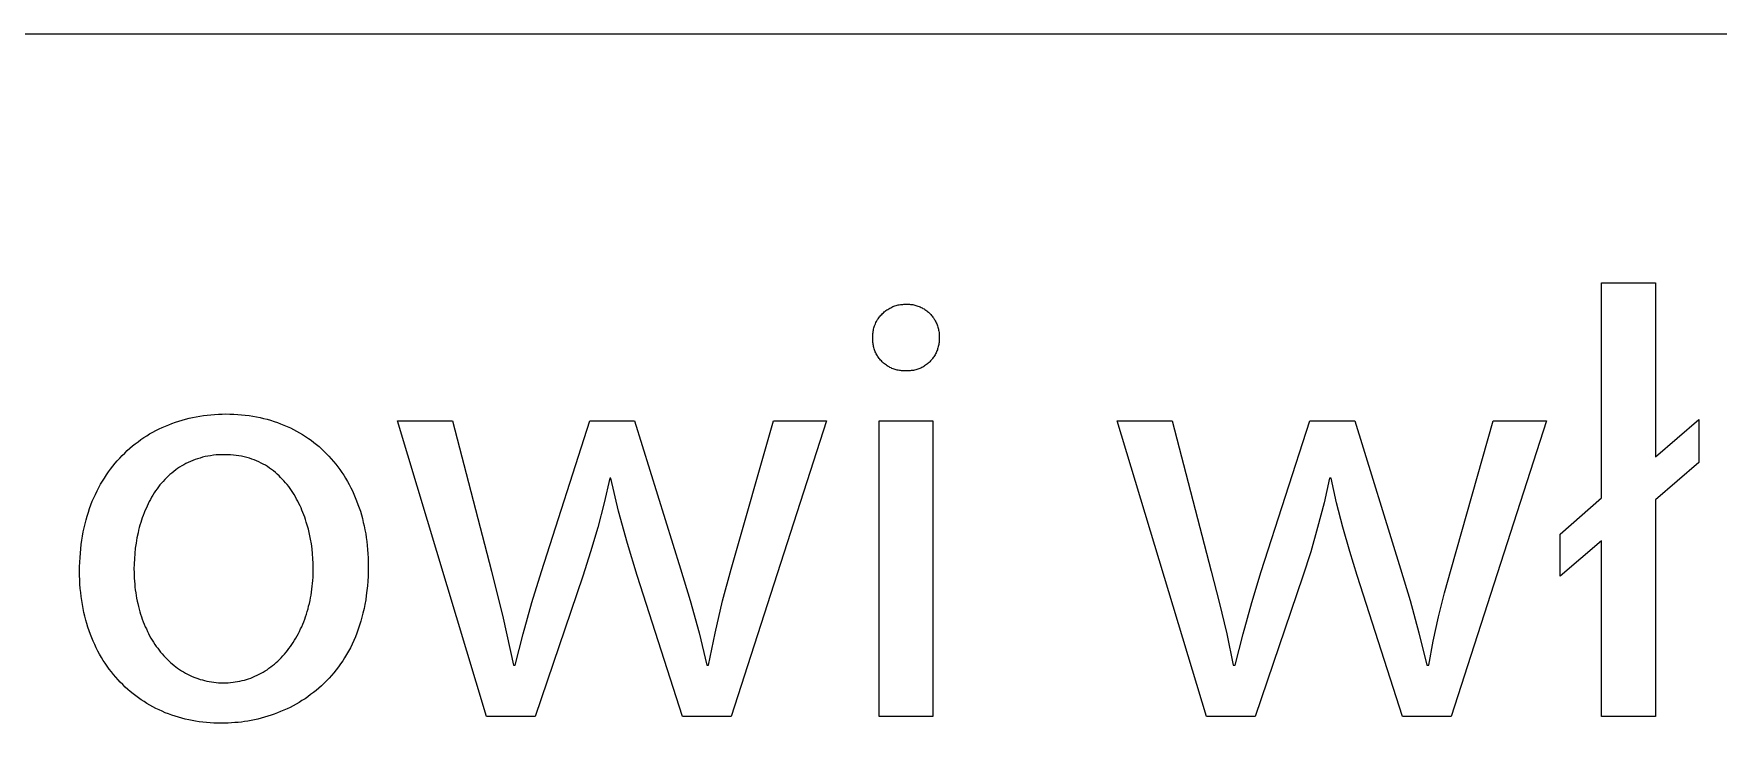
# Model space of a CAD drawing. Header units: millimetres. Extents: x 578 to 4608, y -138 to 2677.
# Drawn here: x 3871.7 to 3983, y -71.2 to -25.7 of the extents above; entities that cross this region are included whole.
import ezdxf

# ---------------------------------------------------------------- set-up
doc = ezdxf.new("R2010")
doc.units = ezdxf.units.MM
doc.header["$MEASUREMENT"] = 0
doc.layers.add('Domyślny', color=7, linetype='Continuous', true_color=0x000000)

msp = doc.modelspace()

# ---------------------------------------------------------------- linework, layer by layer
at = {"layer": 'Domyślny', "color": 18, "lineweight": 15, "true_color": 0x000000}
for p, q in [((3085.22, -25.69), (4604.45, -25.69)), ((3975.33, -56.34), (3975.33, -42.13)), ((3975.33, -42.13), (3978.9, -42.13)), ((3978.9, -42.13), (3978.9, -53.64)), ((3927.47, -44.57), (3927.51, -44.51)), ((3927.51, -44.51), (3927.55, -44.45)), ((3927.55, -44.45), (3927.6, -44.39)), ((3927.6, -44.39), (3927.64, -44.33)), ((3927.64, -44.33), (3927.69, -44.27)), ((3927.69, -44.27), (3927.74, -44.22)), ((3927.74, -44.22), (3927.79, -44.16)), ((3927.79, -44.16), (3927.85, -44.11)), ((3927.85, -44.11), (3927.9, -44.06)), ((3927.9, -44.06), (3927.96, -44.02)), ((3927.96, -44.02), (3928.02, -43.97)), ((3928.02, -43.97), (3928.08, -43.93)), ((3928.08, -43.93), (3928.15, -43.89)), ((3928.15, -43.89), (3928.21, -43.85)), ((3928.21, -43.85), (3928.27, -43.81)), ((3928.27, -43.81), (3928.34, -43.78)), ((3928.34, -43.78), (3928.41, -43.74)), ((3928.41, -43.74), (3928.48, -43.71)), ((3928.48, -43.71), (3928.55, -43.69)), ((3928.55, -43.69), (3928.62, -43.66)), ((3928.62, -43.66), (3928.69, -43.64)), ((3928.69, -43.64), (3928.76, -43.62)), ((3928.76, -43.62), (3928.83, -43.6)), ((3928.83, -43.6), (3928.9, -43.59)), ((3928.9, -43.59), (3928.98, -43.58)), ((3928.98, -43.58), (3929.05, -43.57)), ((3929.05, -43.57), (3929.13, -43.56)), ((3929.13, -43.56), (3929.2, -43.55)), ((3929.2, -43.55), (3929.28, -43.55)), ((3929.28, -43.55), (3929.35, -43.55)), ((3929.35, -43.55), (3929.42, -43.55)), ((3929.42, -43.55), (3929.5, -43.55)), ((3929.5, -43.55), (3929.57, -43.55)), ((3929.57, -43.55), (3929.64, -43.56)), ((3929.64, -43.56), (3929.72, -43.57)), ((3929.72, -43.57), (3929.79, -43.58)), ((3929.79, -43.58), (3929.86, -43.59)), ((3929.86, -43.59), (3929.93, -43.61)), ((3929.93, -43.61), (3930, -43.63)), ((3930, -43.63), (3930.07, -43.65)), ((3930.07, -43.65), (3930.14, -43.67)), ((3930.14, -43.67), (3930.21, -43.7)), ((3930.21, -43.7), (3930.28, -43.73)), ((3930.28, -43.73), (3930.34, -43.76)), ((3930.34, -43.76), (3930.41, -43.79)), ((3930.41, -43.79), (3930.47, -43.83)), ((3930.47, -43.83), (3930.54, -43.86)), ((3930.54, -43.86), (3930.6, -43.9)), ((3930.6, -43.9), (3930.66, -43.94)), ((3930.66, -43.94), (3930.72, -43.99)), ((3930.72, -43.99), (3930.77, -44.03)), ((3930.77, -44.03), (3930.83, -44.08)), ((3930.83, -44.08), (3930.88, -44.13)), ((3930.88, -44.13), (3930.94, -44.18)), ((3930.94, -44.18), (3930.99, -44.24)), ((3930.99, -44.24), (3931.04, -44.29)), ((3931.04, -44.29), (3931.08, -44.35)), ((3931.08, -44.35), (3931.13, -44.4)), ((3931.13, -44.4), (3931.17, -44.46)), ((3931.17, -44.46), (3931.21, -44.53)), ((3931.21, -44.53), (3931.25, -44.59)), ((3927.15, -45.56), (3927.16, -45.48)), ((3927.15, -45.63), (3927.15, -45.56)), ((3927.15, -45.71), (3927.15, -45.63)), ((3927.16, -45.48), (3927.17, -45.41)), ((3927.17, -45.41), (3927.18, -45.33)), ((3927.18, -45.33), (3927.19, -45.26)), ((3927.19, -45.26), (3927.21, -45.19)), ((3927.21, -45.19), (3927.23, -45.12)), ((3927.23, -45.12), (3927.25, -45.04)), ((3927.25, -45.04), (3927.27, -44.97)), ((3927.27, -44.97), (3927.3, -44.9)), ((3927.3, -44.9), (3927.33, -44.84)), ((3927.33, -44.84), (3927.36, -44.77)), ((3927.36, -44.77), (3927.39, -44.7)), ((3927.39, -44.7), (3927.43, -44.64)), ((3927.43, -44.64), (3927.47, -44.57)), ((3931.25, -44.59), (3931.28, -44.65)), ((3931.28, -44.65), (3931.32, -44.72)), ((3931.32, -44.72), (3931.35, -44.78)), ((3931.35, -44.78), (3931.38, -44.85)), ((3931.38, -44.85), (3931.41, -44.92)), ((3931.41, -44.92), (3931.43, -44.99)), ((3931.43, -44.99), (3931.45, -45.06)), ((3931.45, -45.06), (3931.47, -45.13)), ((3931.47, -45.13), (3931.49, -45.2)), ((3931.49, -45.2), (3931.5, -45.27)), ((3931.5, -45.27), (3931.52, -45.34)), ((3931.52, -45.34), (3931.53, -45.41)), ((3931.53, -45.41), (3931.53, -45.49)), ((3931.53, -45.49), (3931.54, -45.56)), ((3931.54, -45.56), (3931.54, -45.63)), ((3931.54, -45.63), (3931.54, -45.71)), ((3927.15, -45.78), (3927.15, -45.71)), ((3927.15, -45.85), (3927.15, -45.78)), ((3927.15, -45.92), (3927.15, -45.85)), ((3927.15, -46), (3927.15, -45.92)), ((3927.16, -46.07), (3927.15, -46)), ((3927.17, -46.14), (3927.16, -46.07)), ((3927.18, -46.21), (3927.17, -46.14)), ((3927.19, -46.28), (3927.18, -46.21)), ((3927.21, -46.35), (3927.19, -46.28)), ((3927.22, -46.42), (3927.21, -46.35)), ((3927.25, -46.49), (3927.22, -46.42)), ((3927.27, -46.56), (3927.25, -46.49)), ((3927.29, -46.63), (3927.27, -46.56)), ((3927.32, -46.7), (3927.29, -46.63)), ((3927.35, -46.76), (3927.32, -46.7)), ((3927.38, -46.83), (3927.35, -46.76)), ((3931.34, -46.76), (3931.3, -46.83)), ((3931.37, -46.7), (3931.34, -46.76)), ((3931.39, -46.63), (3931.37, -46.7)), ((3931.42, -46.56), (3931.39, -46.63)), ((3931.44, -46.49), (3931.42, -46.56)), ((3931.46, -46.43), (3931.44, -46.49)), ((3931.48, -46.35), (3931.46, -46.43)), ((3931.5, -46.28), (3931.48, -46.35)), ((3931.51, -46.21), (3931.5, -46.28)), ((3931.52, -46.14), (3931.51, -46.21)), ((3931.53, -46.07), (3931.52, -46.14)), ((3931.54, -45.92), (3931.53, -46)), ((3931.53, -46), (3931.53, -46.07)), ((3931.54, -45.71), (3931.54, -45.78)), ((3931.54, -45.78), (3931.54, -45.85)), ((3931.54, -45.85), (3931.54, -45.92)), ((3927.42, -46.89), (3927.38, -46.83)), ((3927.46, -46.95), (3927.42, -46.89)), ((3927.49, -47.01), (3927.46, -46.95)), ((3927.53, -47.07), (3927.49, -47.01)), ((3927.58, -47.13), (3927.53, -47.07)), ((3927.62, -47.19), (3927.58, -47.13)), ((3927.67, -47.24), (3927.62, -47.19)), ((3927.72, -47.3), (3927.67, -47.24)), ((3927.77, -47.35), (3927.72, -47.3)), ((3927.82, -47.4), (3927.77, -47.35)), ((3927.87, -47.45), (3927.82, -47.4)), ((3927.93, -47.49), (3927.87, -47.45)), ((3927.99, -47.54), (3927.93, -47.49)), ((3928.05, -47.58), (3927.99, -47.54)), ((3928.11, -47.62), (3928.05, -47.58)), ((3928.17, -47.66), (3928.11, -47.62)), ((3928.23, -47.69), (3928.17, -47.66)), ((3928.29, -47.73), (3928.23, -47.69)), ((3928.36, -47.76), (3928.29, -47.73)), ((3928.42, -47.79), (3928.36, -47.76)), ((3928.49, -47.81), (3928.42, -47.79)), ((3928.56, -47.84), (3928.49, -47.81)), ((3928.63, -47.86), (3928.56, -47.84)), ((3928.7, -47.88), (3928.63, -47.86)), ((3928.77, -47.9), (3928.7, -47.88)), ((3930.06, -47.87), (3929.99, -47.89)), ((3930.13, -47.85), (3930.06, -47.87)), ((3930.19, -47.82), (3930.13, -47.85)), ((3930.26, -47.79), (3930.19, -47.82)), ((3930.33, -47.77), (3930.26, -47.79)), ((3930.39, -47.73), (3930.33, -47.77)), ((3930.46, -47.7), (3930.39, -47.73)), ((3930.52, -47.66), (3930.46, -47.7)), ((3930.58, -47.63), (3930.52, -47.66)), ((3930.64, -47.58), (3930.58, -47.63)), ((3930.7, -47.54), (3930.64, -47.58)), ((3930.76, -47.5), (3930.7, -47.54)), ((3930.81, -47.45), (3930.76, -47.5)), ((3930.87, -47.4), (3930.81, -47.45)), ((3930.92, -47.35), (3930.87, -47.4)), ((3930.97, -47.3), (3930.92, -47.35)), ((3931.02, -47.25), (3930.97, -47.3)), ((3931.07, -47.19), (3931.02, -47.25)), ((3931.11, -47.14), (3931.07, -47.19)), ((3931.15, -47.08), (3931.11, -47.14)), ((3931.19, -47.02), (3931.15, -47.08)), ((3931.23, -46.96), (3931.19, -47.02)), ((3931.27, -46.89), (3931.23, -46.96)), ((3931.3, -46.83), (3931.27, -46.89)), ((3928.84, -47.91), (3928.77, -47.9)), ((3928.91, -47.93), (3928.84, -47.91)), ((3928.98, -47.94), (3928.91, -47.93)), ((3929.05, -47.95), (3928.98, -47.94)), ((3929.12, -47.95), (3929.05, -47.95)), ((3929.2, -47.95), (3929.12, -47.95)), ((3929.27, -47.95), (3929.2, -47.95)), ((3929.34, -47.96), (3929.27, -47.95)), ((3929.41, -47.96), (3929.34, -47.96)), ((3929.49, -47.96), (3929.41, -47.96)), ((3929.56, -47.96), (3929.49, -47.96)), ((3929.63, -47.95), (3929.56, -47.96)), ((3929.7, -47.94), (3929.63, -47.95)), ((3929.78, -47.93), (3929.7, -47.94)), ((3929.85, -47.92), (3929.78, -47.93)), ((3929.92, -47.91), (3929.85, -47.92)), ((3929.99, -47.89), (3929.92, -47.91)), ((3881.27, -51.27), (3881.5, -51.2)), ((3881.5, -51.2), (3881.73, -51.14)), ((3881.73, -51.14), (3881.96, -51.08)), ((3881.96, -51.08), (3882.19, -51.03)), ((3882.19, -51.03), (3882.43, -50.98)), ((3882.43, -50.98), (3882.67, -50.94)), ((3882.67, -50.94), (3882.91, -50.9)), ((3882.91, -50.9), (3883.15, -50.87)), ((3883.15, -50.87), (3883.4, -50.85)), ((3883.4, -50.85), (3883.64, -50.83)), ((3883.64, -50.83), (3883.89, -50.82)), ((3883.89, -50.82), (3884.14, -50.81)), ((3884.14, -50.81), (3884.39, -50.8)), ((3884.39, -50.8), (3884.66, -50.81)), ((3884.66, -50.81), (3884.91, -50.82)), ((3884.91, -50.82), (3885.17, -50.83)), ((3885.17, -50.83), (3885.42, -50.85)), ((3885.42, -50.85), (3885.67, -50.88)), ((3885.67, -50.88), (3885.92, -50.91)), ((3885.92, -50.91), (3886.17, -50.95)), ((3886.17, -50.95), (3886.41, -50.99)), ((3886.41, -50.99), (3886.65, -51.04)), ((3886.65, -51.04), (3886.88, -51.09)), ((3886.88, -51.09), (3887.12, -51.15)), ((3887.12, -51.15), (3887.34, -51.22)), ((3887.34, -51.22), (3887.57, -51.29)), ((3978.9, -53.64), (3981.75, -51.17)), ((3981.75, -51.17), (3981.75, -54.01)), ((3878.96, -52.36), (3879.16, -52.24)), ((3879.16, -52.24), (3879.35, -52.12)), ((3879.35, -52.12), (3879.55, -52)), ((3879.55, -52), (3879.76, -51.89)), ((3879.76, -51.89), (3879.97, -51.79)), ((3879.97, -51.79), (3880.18, -51.69)), ((3880.18, -51.69), (3880.39, -51.6)), ((3880.39, -51.6), (3880.61, -51.51)), ((3880.61, -51.51), (3880.82, -51.42)), ((3880.82, -51.42), (3881.05, -51.34)), ((3881.05, -51.34), (3881.27, -51.27)), ((3887.57, -51.29), (3887.79, -51.37)), ((3887.79, -51.37), (3888.01, -51.45)), ((3888.01, -51.45), (3888.23, -51.54)), ((3888.23, -51.54), (3888.44, -51.63)), ((3888.44, -51.63), (3888.65, -51.72)), ((3888.65, -51.72), (3888.86, -51.83)), ((3888.86, -51.83), (3889.06, -51.93)), ((3889.06, -51.93), (3889.26, -52.04)), ((3889.26, -52.04), (3889.46, -52.16)), ((3889.46, -52.16), (3889.65, -52.28)), ((3889.65, -52.28), (3889.84, -52.41)), ((3901.62, -70.78), (3895.73, -51.25)), ((3895.73, -51.25), (3899.36, -51.25)), ((3899.36, -51.25), (3901.94, -61.19)), ((3905.25, -61.21), (3908.44, -51.25)), ((3908.44, -51.25), (3911.41, -51.25)), ((3911.41, -51.25), (3914.45, -61.02)), ((3917.79, -61.05), (3920.58, -51.25)), ((3924.1, -51.25), (3917.79, -70.78)), ((3920.58, -51.25), (3924.1, -51.25)), ((3927.58, -51.26), (3931.13, -51.26)), ((3927.58, -70.78), (3927.58, -51.26)), ((3931.13, -51.26), (3931.13, -70.78)), ((3949.22, -70.78), (3943.31, -51.25)), ((3943.31, -51.25), (3946.95, -51.25)), ((3946.95, -51.25), (3949.53, -61.19)), ((3952.83, -61.21), (3956.04, -51.25)), ((3956.04, -51.25), (3959.02, -51.25)), ((3959.02, -51.25), (3962.04, -61.02)), ((3965.39, -61.05), (3968.17, -51.25)), ((3971.68, -51.25), (3965.39, -70.78)), ((3968.17, -51.25), (3971.68, -51.25)), ((3877.53, -53.54), (3877.7, -53.38)), ((3877.7, -53.38), (3877.87, -53.22)), ((3877.87, -53.22), (3878.04, -53.06)), ((3878.04, -53.06), (3878.22, -52.91)), ((3878.22, -52.91), (3878.4, -52.77)), ((3878.4, -52.77), (3878.58, -52.63)), ((3878.58, -52.63), (3878.77, -52.49)), ((3878.77, -52.49), (3878.96, -52.36)), ((3889.84, -52.41), (3890.02, -52.54)), ((3890.02, -52.54), (3890.2, -52.68)), ((3890.2, -52.68), (3890.38, -52.82)), ((3890.38, -52.82), (3890.55, -52.96)), ((3890.55, -52.96), (3890.72, -53.11)), ((3890.72, -53.11), (3890.88, -53.27)), ((3890.88, -53.27), (3891.04, -53.43)), ((3891.04, -53.43), (3891.2, -53.59)), ((3876.62, -54.63), (3876.77, -54.44)), ((3876.77, -54.44), (3876.91, -54.25)), ((3876.91, -54.25), (3877.06, -54.06)), ((3877.06, -54.06), (3877.21, -53.89)), ((3877.21, -53.89), (3877.37, -53.71)), ((3877.37, -53.71), (3877.53, -53.54)), ((3881.07, -54.5), (3880.94, -54.59)), ((3881.2, -54.41), (3881.07, -54.5)), ((3881.33, -54.32), (3881.2, -54.41)), ((3881.47, -54.23), (3881.33, -54.32)), ((3881.61, -54.15), (3881.47, -54.23)), ((3881.75, -54.07), (3881.61, -54.15)), ((3881.9, -54), (3881.75, -54.07)), ((3882.05, -53.93), (3881.9, -54)), ((3882.2, -53.87), (3882.05, -53.93)), ((3882.36, -53.81), (3882.2, -53.87)), ((3882.52, -53.76), (3882.36, -53.81)), ((3882.69, -53.71), (3882.52, -53.76)), ((3882.85, -53.66), (3882.69, -53.71)), ((3883.02, -53.62), (3882.85, -53.66)), ((3883.2, -53.59), (3883.02, -53.62)), ((3883.37, -53.56), (3883.2, -53.59)), ((3883.56, -53.53), (3883.37, -53.56)), ((3883.74, -53.51), (3883.56, -53.53)), ((3883.93, -53.5), (3883.74, -53.51)), ((3884.12, -53.49), (3883.93, -53.5)), ((3884.31, -53.49), (3884.12, -53.49)), ((3884.51, -53.49), (3884.31, -53.49)), ((3884.7, -53.5), (3884.51, -53.49)), ((3884.89, -53.52), (3884.7, -53.5)), ((3885.07, -53.54), (3884.89, -53.52)), ((3885.25, -53.56), (3885.07, -53.54)), ((3885.43, -53.59), (3885.25, -53.56)), ((3885.6, -53.63), (3885.43, -53.59)), ((3885.77, -53.67), (3885.6, -53.63)), ((3885.94, -53.72), (3885.77, -53.67)), ((3886.1, -53.78), (3885.94, -53.72)), ((3886.26, -53.83), (3886.1, -53.78)), ((3886.41, -53.9), (3886.26, -53.83)), ((3886.56, -53.96), (3886.41, -53.9)), ((3886.71, -54.04), (3886.56, -53.96)), ((3886.86, -54.11), (3886.71, -54.04)), ((3887, -54.19), (3886.86, -54.11)), ((3887.14, -54.28), (3887, -54.19)), ((3887.27, -54.37), (3887.14, -54.28)), ((3887.4, -54.46), (3887.27, -54.37)), ((3887.53, -54.56), (3887.4, -54.46)), ((3887.66, -54.66), (3887.53, -54.56)), ((3891.2, -53.59), (3891.35, -53.76)), ((3891.35, -53.76), (3891.5, -53.93)), ((3891.5, -53.93), (3891.65, -54.11)), ((3891.65, -54.11), (3891.79, -54.29)), ((3891.79, -54.29), (3891.92, -54.47)), ((3891.92, -54.47), (3892.05, -54.66)), ((3981.75, -54.01), (3978.9, -56.48)), ((3875.87, -55.88), (3875.99, -55.66)), ((3875.99, -55.66), (3876.11, -55.44)), ((3876.11, -55.44), (3876.23, -55.23)), ((3876.23, -55.23), (3876.36, -55.03)), ((3876.36, -55.03), (3876.49, -54.83)), ((3876.49, -54.83), (3876.62, -54.63)), ((3879.93, -55.62), (3879.84, -55.75)), ((3880.03, -55.49), (3879.93, -55.62)), ((3880.13, -55.37), (3880.03, -55.49)), ((3880.24, -55.25), (3880.13, -55.37)), ((3880.35, -55.13), (3880.24, -55.25)), ((3880.46, -55.02), (3880.35, -55.13)), ((3880.57, -54.91), (3880.46, -55.02)), ((3880.69, -54.8), (3880.57, -54.91)), ((3880.81, -54.7), (3880.69, -54.8)), ((3880.94, -54.59), (3880.81, -54.7)), ((3887.78, -54.77), (3887.66, -54.66)), ((3887.9, -54.88), (3887.78, -54.77)), ((3888.01, -54.99), (3887.9, -54.88)), ((3888.12, -55.1), (3888.01, -54.99)), ((3888.23, -55.22), (3888.12, -55.1)), ((3888.34, -55.34), (3888.23, -55.22)), ((3888.44, -55.47), (3888.34, -55.34)), ((3888.54, -55.6), (3888.44, -55.47)), ((3888.63, -55.73), (3888.54, -55.6)), ((3892.05, -54.66), (3892.18, -54.85)), ((3892.18, -54.85), (3892.3, -55.05)), ((3892.3, -55.05), (3892.42, -55.25)), ((3892.42, -55.25), (3892.54, -55.46)), ((3892.54, -55.46), (3892.64, -55.67)), ((3892.64, -55.67), (3892.75, -55.88)), ((3909.76, -55.05), (3909.39, -56.68)), ((3909.84, -55.05), (3909.76, -55.05)), ((3910.35, -57.21), (3909.84, -55.05)), ((3957.35, -55.05), (3956.98, -56.68)), ((3957.45, -55.05), (3957.35, -55.05)), ((3957.81, -56.67), (3957.45, -55.05)), ((3875.47, -56.81), (3875.56, -56.57)), ((3875.56, -56.57), (3875.66, -56.33)), ((3875.66, -56.33), (3875.77, -56.11)), ((3875.77, -56.11), (3875.87, -55.88)), ((3879.25, -56.73), (3879.18, -56.88)), ((3879.32, -56.59), (3879.25, -56.73)), ((3879.4, -56.44), (3879.32, -56.59)), ((3879.48, -56.3), (3879.4, -56.44)), ((3879.57, -56.16), (3879.48, -56.3)), ((3879.65, -56.02), (3879.57, -56.16)), ((3879.74, -55.88), (3879.65, -56.02)), ((3879.84, -55.75), (3879.74, -55.88)), ((3888.72, -55.86), (3888.63, -55.73)), ((3888.81, -55.99), (3888.72, -55.86)), ((3888.9, -56.13), (3888.81, -55.99)), ((3888.98, -56.27), (3888.9, -56.13)), ((3889.06, -56.42), (3888.98, -56.27)), ((3889.14, -56.56), (3889.06, -56.42)), ((3889.22, -56.71), (3889.14, -56.56)), ((3889.29, -56.86), (3889.22, -56.71)), ((3892.75, -55.88), (3892.85, -56.1)), ((3892.85, -56.1), (3892.94, -56.32)), ((3892.94, -56.32), (3893.03, -56.54)), ((3893.03, -56.54), (3893.12, -56.77)), ((3893.12, -56.77), (3893.2, -57)), ((3909.39, -56.68), (3908.97, -58.3)), ((3956.98, -56.68), (3956.56, -58.3)), ((3958.23, -58.28), (3957.81, -56.67)), ((3972.59, -58.73), (3975.33, -56.34)), ((3978.9, -56.48), (3978.9, -70.78)), ((3875.08, -58.06), (3875.15, -57.8)), ((3875.15, -57.8), (3875.22, -57.55)), ((3875.22, -57.55), (3875.3, -57.29)), ((3875.3, -57.29), (3875.38, -57.05)), ((3875.38, -57.05), (3875.47, -56.81)), ((3878.81, -57.82), (3878.76, -57.98)), ((3878.86, -57.66), (3878.81, -57.82)), ((3878.92, -57.5), (3878.86, -57.66)), ((3878.98, -57.34), (3878.92, -57.5)), ((3879.04, -57.19), (3878.98, -57.34)), ((3879.11, -57.04), (3879.04, -57.19)), ((3879.18, -56.88), (3879.11, -57.04)), ((3889.36, -57.01), (3889.29, -56.86)), ((3889.42, -57.16), (3889.36, -57.01)), ((3889.48, -57.31), (3889.42, -57.16)), ((3889.54, -57.46), (3889.48, -57.31)), ((3889.6, -57.62), (3889.54, -57.46)), ((3889.65, -57.78), (3889.6, -57.62)), ((3889.7, -57.94), (3889.65, -57.78)), ((3893.2, -57), (3893.28, -57.23)), ((3893.28, -57.23), (3893.35, -57.47)), ((3893.35, -57.47), (3893.41, -57.71)), ((3893.41, -57.71), (3893.47, -57.96)), ((3910.93, -59.35), (3910.35, -57.21)), ((3874.87, -59.14), (3874.91, -58.87)), ((3874.91, -58.87), (3874.96, -58.59)), ((3874.96, -58.59), (3875.02, -58.32)), ((3875.02, -58.32), (3875.08, -58.06)), ((3878.51, -58.98), (3878.45, -59.33)), ((3878.58, -58.65), (3878.51, -58.98)), ((3878.62, -58.48), (3878.58, -58.65)), ((3878.66, -58.31), (3878.62, -58.48)), ((3878.71, -58.15), (3878.66, -58.31)), ((3878.76, -57.98), (3878.71, -58.15)), ((3889.75, -58.09), (3889.7, -57.94)), ((3889.84, -58.41), (3889.75, -58.09)), ((3889.92, -58.74), (3889.84, -58.41)), ((3889.98, -59.06), (3889.92, -58.74)), ((3893.47, -57.96), (3893.53, -58.2)), ((3893.53, -58.2), (3893.58, -58.46)), ((3893.58, -58.46), (3893.63, -58.71)), ((3893.63, -58.71), (3893.67, -58.97)), ((3893.67, -58.97), (3893.7, -59.23)), ((3908.97, -58.3), (3908.5, -59.91)), ((3956.56, -58.3), (3956.1, -59.91)), ((3958.68, -59.88), (3958.23, -58.28)), ((3972.59, -61.51), (3972.59, -58.73)), ((3874.75, -60.29), (3874.77, -60)), ((3874.77, -60), (3874.79, -59.71)), ((3874.79, -59.71), (3874.83, -59.42)), ((3874.83, -59.42), (3874.87, -59.14)), ((3878.36, -60.02), (3878.34, -60.36)), ((3878.4, -59.67), (3878.36, -60.02)), ((3878.45, -59.33), (3878.4, -59.67)), ((3890.04, -59.38), (3889.98, -59.06)), ((3890.09, -59.71), (3890.04, -59.38)), ((3890.12, -60.03), (3890.09, -59.71)), ((3890.14, -60.35), (3890.12, -60.03)), ((3893.7, -59.23), (3893.73, -59.49)), ((3893.73, -59.49), (3893.76, -59.76)), ((3893.76, -59.76), (3893.78, -60.03)), ((3893.78, -60.03), (3893.79, -60.3)), ((3908.5, -59.91), (3907.99, -61.51)), ((3911.58, -61.47), (3910.93, -59.35)), ((3956.1, -59.91), (3955.59, -61.51)), ((3959.18, -61.47), (3958.68, -59.88)), ((3975.33, -59.17), (3972.59, -61.51)), ((3975.33, -70.78), (3975.33, -59.17)), ((3874.72, -60.89), (3874.73, -60.59)), ((3874.72, -61.19), (3874.72, -60.89)), ((3874.72, -61.48), (3874.72, -61.19)), ((3874.73, -60.59), (3874.75, -60.29)), ((3878.32, -60.71), (3878.31, -61.06)), ((3878.31, -61.06), (3878.32, -61.26)), ((3878.34, -60.36), (3878.32, -60.71)), ((3890.16, -60.67), (3890.14, -60.35)), ((3890.16, -60.98), (3890.16, -60.67)), ((3890.16, -61.18), (3890.16, -60.98)), ((3890.16, -61.39), (3890.16, -61.18)), ((3893.79, -60.3), (3893.8, -60.58)), ((3893.8, -61.19), (3893.79, -61.52)), ((3893.8, -60.58), (3893.8, -60.86)), ((3893.8, -60.86), (3893.8, -61.19)), ((3901.94, -61.19), (3902.72, -64.28)), ((3904.62, -63.26), (3905.25, -61.21)), ((3914.45, -61.02), (3915.09, -63.13)), ((3917.22, -63.15), (3917.79, -61.05)), ((3949.53, -61.19), (3950.06, -63.24)), ((3952.21, -63.26), (3952.83, -61.21)), ((3962.04, -61.02), (3962.67, -63.13)), ((3964.95, -62.62), (3965.39, -61.05)), ((3874.73, -61.76), (3874.72, -61.48)), ((3874.74, -62.04), (3874.73, -61.76)), ((3874.76, -62.32), (3874.74, -62.04)), ((3874.79, -62.59), (3874.76, -62.32)), ((3878.32, -61.26), (3878.32, -61.45)), ((3878.32, -61.45), (3878.33, -61.65)), ((3878.33, -61.65), (3878.34, -61.85)), ((3878.34, -61.85), (3878.36, -62.04)), ((3878.36, -62.04), (3878.38, -62.23)), ((3878.38, -62.23), (3878.4, -62.42)), ((3890.08, -62.38), (3890.1, -62.18)), ((3890.1, -62.18), (3890.12, -61.99)), ((3890.12, -61.99), (3890.13, -61.79)), ((3890.13, -61.79), (3890.15, -61.59)), ((3890.15, -61.59), (3890.16, -61.39)), ((3893.74, -62.16), (3893.71, -62.47)), ((3893.77, -61.85), (3893.74, -62.16)), ((3893.79, -61.52), (3893.77, -61.85)), ((3907.99, -61.51), (3904.84, -70.78)), ((3914.57, -70.78), (3911.58, -61.47)), ((3955.59, -61.51), (3952.44, -70.78)), ((3962.17, -70.78), (3959.18, -61.47)), ((3874.82, -62.86), (3874.79, -62.59)), ((3874.86, -63.13), (3874.82, -62.86)), ((3874.9, -63.39), (3874.86, -63.13)), ((3874.95, -63.65), (3874.9, -63.39)), ((3878.4, -62.42), (3878.43, -62.61)), ((3878.43, -62.61), (3878.46, -62.79)), ((3878.46, -62.79), (3878.49, -62.97)), ((3878.49, -62.97), (3878.52, -63.16)), ((3878.52, -63.16), (3878.56, -63.33)), ((3878.56, -63.33), (3878.61, -63.51)), ((3889.86, -63.49), (3889.91, -63.31)), ((3889.91, -63.31), (3889.95, -63.13)), ((3889.95, -63.13), (3889.98, -62.94)), ((3889.98, -62.94), (3890.02, -62.76)), ((3890.02, -62.76), (3890.05, -62.57)), ((3890.05, -62.57), (3890.08, -62.38)), ((3893.58, -63.38), (3893.52, -63.66)), ((3893.63, -63.08), (3893.58, -63.38)), ((3893.67, -62.78), (3893.63, -63.08)), ((3893.71, -62.47), (3893.67, -62.78)), ((3904.05, -65.32), (3904.62, -63.26)), ((3915.09, -63.13), (3915.67, -65.26)), ((3916.73, -65.27), (3917.22, -63.15)), ((3950.06, -63.24), (3950.55, -65.32)), ((3951.63, -65.32), (3952.21, -63.26)), ((3962.67, -63.13), (3963.25, -65.26)), ((3964.55, -64.2), (3964.95, -62.62)), ((3875, -63.91), (3874.95, -63.65)), ((3875.06, -64.16), (3875, -63.91)), ((3875.13, -64.41), (3875.06, -64.16)), ((3875.2, -64.65), (3875.13, -64.41)), ((3878.61, -63.51), (3878.65, -63.69)), ((3878.65, -63.69), (3878.7, -63.86)), ((3878.7, -63.86), (3878.75, -64.03)), ((3878.75, -64.03), (3878.81, -64.2)), ((3878.81, -64.2), (3878.86, -64.36)), ((3878.86, -64.36), (3878.93, -64.53)), ((3878.93, -64.53), (3878.99, -64.69)), ((3889.47, -64.69), (3889.54, -64.52)), ((3889.54, -64.52), (3889.6, -64.36)), ((3889.6, -64.36), (3889.66, -64.19)), ((3889.66, -64.19), (3889.71, -64.02)), ((3889.71, -64.02), (3889.77, -63.85)), ((3889.77, -63.85), (3889.82, -63.67)), ((3889.82, -63.67), (3889.86, -63.49)), ((3893.31, -64.49), (3893.23, -64.76)), ((3893.38, -64.22), (3893.31, -64.49)), ((3893.45, -63.95), (3893.38, -64.22)), ((3893.52, -63.66), (3893.45, -63.95)), ((3902.72, -64.28), (3903.4, -67.4)), ((3964.2, -65.8), (3964.55, -64.2)), ((3875.27, -64.89), (3875.2, -64.65)), ((3875.35, -65.13), (3875.27, -64.89)), ((3875.44, -65.36), (3875.35, -65.13)), ((3875.52, -65.59), (3875.44, -65.36)), ((3875.62, -65.81), (3875.52, -65.59)), ((3878.99, -64.69), (3879.06, -64.85)), ((3879.06, -64.85), (3879.13, -65)), ((3879.13, -65), (3879.2, -65.16)), ((3879.2, -65.16), (3879.27, -65.31)), ((3879.27, -65.31), (3879.35, -65.45)), ((3879.35, -65.45), (3879.43, -65.6)), ((3879.43, -65.6), (3879.52, -65.74)), ((3888.93, -65.75), (3889.02, -65.61)), ((3889.02, -65.61), (3889.1, -65.46)), ((3889.1, -65.46), (3889.18, -65.31)), ((3889.18, -65.31), (3889.26, -65.16)), ((3889.26, -65.16), (3889.33, -65)), ((3889.33, -65), (3889.4, -64.85)), ((3889.4, -64.85), (3889.47, -64.69)), ((3892.95, -65.52), (3892.84, -65.77)), ((3893.04, -65.27), (3892.95, -65.52)), ((3893.14, -65.02), (3893.04, -65.27)), ((3893.23, -64.76), (3893.14, -65.02)), ((3903.52, -67.4), (3904.05, -65.32)), ((3915.67, -65.26), (3916.19, -67.4)), ((3916.3, -67.4), (3916.73, -65.27)), ((3950.55, -65.32), (3950.98, -67.4)), ((3951.11, -67.4), (3951.63, -65.32)), ((3963.25, -65.26), (3963.77, -67.4)), ((3875.72, -66.03), (3875.62, -65.81)), ((3875.82, -66.25), (3875.72, -66.03)), ((3875.93, -66.46), (3875.82, -66.25)), ((3876.04, -66.67), (3875.93, -66.46)), ((3876.16, -66.88), (3876.04, -66.67)), ((3879.52, -65.74), (3879.6, -65.88)), ((3879.6, -65.88), (3879.69, -66.02)), ((3879.69, -66.02), (3879.78, -66.15)), ((3879.78, -66.15), (3879.88, -66.28)), ((3879.88, -66.28), (3879.97, -66.41)), ((3879.97, -66.41), (3880.07, -66.53)), ((3880.07, -66.53), (3880.18, -66.65)), ((3880.18, -66.65), (3880.28, -66.77)), ((3880.28, -66.77), (3880.39, -66.89)), ((3888.05, -66.9), (3888.16, -66.78)), ((3888.16, -66.78), (3888.26, -66.67)), ((3888.26, -66.67), (3888.37, -66.54)), ((3888.37, -66.54), (3888.47, -66.42)), ((3888.47, -66.42), (3888.56, -66.29)), ((3888.56, -66.29), (3888.66, -66.16)), ((3888.66, -66.16), (3888.75, -66.03)), ((3888.75, -66.03), (3888.84, -65.89)), ((3888.84, -65.89), (3888.93, -65.75)), ((3892.37, -66.68), (3892.24, -66.9)), ((3892.5, -66.46), (3892.37, -66.68)), ((3892.62, -66.24), (3892.5, -66.46)), ((3892.73, -66), (3892.62, -66.24)), ((3892.84, -65.77), (3892.73, -66)), ((3963.9, -67.4), (3964.2, -65.8)), ((3876.28, -67.08), (3876.16, -66.88)), ((3876.41, -67.27), (3876.28, -67.08)), ((3876.54, -67.46), (3876.41, -67.27)), ((3876.68, -67.65), (3876.54, -67.46)), ((3876.82, -67.83), (3876.68, -67.65)), ((3876.96, -68.01), (3876.82, -67.83)), ((3880.39, -66.89), (3880.5, -67)), ((3880.5, -67), (3880.61, -67.11)), ((3880.61, -67.11), (3880.72, -67.21)), ((3880.72, -67.21), (3880.84, -67.31)), ((3880.84, -67.31), (3880.96, -67.41)), ((3880.96, -67.41), (3881.08, -67.5)), ((3881.08, -67.5), (3881.2, -67.59)), ((3881.2, -67.59), (3881.33, -67.68)), ((3881.33, -67.68), (3881.45, -67.76)), ((3881.45, -67.76), (3881.58, -67.84)), ((3881.58, -67.84), (3881.71, -67.92)), ((3881.71, -67.92), (3881.85, -67.99)), ((3886.59, -67.99), (3886.72, -67.92)), ((3886.72, -67.92), (3886.85, -67.85)), ((3886.85, -67.85), (3886.98, -67.77)), ((3886.98, -67.77), (3887.11, -67.69)), ((3887.11, -67.69), (3887.23, -67.6)), ((3887.23, -67.6), (3887.36, -67.51)), ((3887.36, -67.51), (3887.48, -67.42)), ((3887.48, -67.42), (3887.6, -67.32)), ((3887.6, -67.32), (3887.71, -67.22)), ((3887.71, -67.22), (3887.83, -67.12)), ((3887.83, -67.12), (3887.94, -67.01)), ((3887.94, -67.01), (3888.05, -66.9)), ((3891.53, -67.89), (3891.37, -68.07)), ((3891.68, -67.7), (3891.53, -67.89)), ((3891.83, -67.51), (3891.68, -67.7)), ((3891.97, -67.31), (3891.83, -67.51)), ((3892.11, -67.11), (3891.97, -67.31)), ((3892.24, -66.9), (3892.11, -67.11)), ((3903.4, -67.4), (3903.52, -67.4)), ((3916.19, -67.4), (3916.3, -67.4)), ((3950.98, -67.4), (3951.11, -67.4)), ((3963.77, -67.4), (3963.9, -67.4)), ((3877.11, -68.19), (3876.96, -68.01)), ((3877.26, -68.36), (3877.11, -68.19)), ((3877.41, -68.52), (3877.26, -68.36)), ((3877.57, -68.68), (3877.41, -68.52)), ((3877.74, -68.84), (3877.57, -68.68)), ((3877.9, -68.99), (3877.74, -68.84)), ((3878.07, -69.14), (3877.9, -68.99)), ((3881.85, -67.99), (3881.98, -68.06)), ((3881.98, -68.06), (3882.12, -68.12)), ((3882.12, -68.12), (3882.26, -68.18)), ((3882.26, -68.18), (3882.4, -68.23)), ((3882.4, -68.23), (3882.54, -68.28)), ((3882.54, -68.28), (3882.69, -68.33)), ((3882.69, -68.33), (3882.84, -68.37)), ((3882.84, -68.37), (3882.98, -68.41)), ((3882.98, -68.41), (3883.13, -68.45)), ((3883.13, -68.45), (3883.29, -68.48)), ((3883.29, -68.48), (3883.44, -68.5)), ((3883.44, -68.5), (3883.6, -68.52)), ((3883.6, -68.52), (3883.75, -68.54)), ((3883.75, -68.54), (3883.91, -68.55)), ((3883.91, -68.55), (3884.07, -68.56)), ((3884.07, -68.56), (3884.23, -68.56)), ((3884.23, -68.56), (3884.39, -68.56)), ((3884.39, -68.56), (3884.55, -68.55)), ((3884.55, -68.55), (3884.7, -68.54)), ((3884.7, -68.54), (3884.86, -68.52)), ((3884.86, -68.52), (3885.01, -68.5)), ((3885.01, -68.5), (3885.16, -68.48)), ((3885.16, -68.48), (3885.31, -68.45)), ((3885.31, -68.45), (3885.46, -68.41)), ((3885.46, -68.41), (3885.61, -68.38)), ((3885.61, -68.38), (3885.75, -68.33)), ((3885.75, -68.33), (3885.89, -68.29)), ((3885.89, -68.29), (3886.04, -68.24)), ((3886.04, -68.24), (3886.18, -68.18)), ((3886.18, -68.18), (3886.31, -68.12)), ((3886.31, -68.12), (3886.45, -68.06)), ((3886.45, -68.06), (3886.59, -67.99)), ((3890.54, -68.91), (3890.36, -69.06)), ((3890.71, -68.75), (3890.54, -68.91)), ((3890.88, -68.59), (3890.71, -68.75)), ((3891.05, -68.42), (3890.88, -68.59)), ((3891.21, -68.25), (3891.05, -68.42)), ((3891.37, -68.07), (3891.21, -68.25)), ((3878.25, -69.28), (3878.07, -69.14)), ((3878.43, -69.42), (3878.25, -69.28)), ((3878.61, -69.55), (3878.43, -69.42)), ((3878.79, -69.68), (3878.61, -69.55)), ((3878.98, -69.8), (3878.79, -69.68)), ((3879.17, -69.92), (3878.98, -69.8)), ((3879.37, -70.03), (3879.17, -69.92)), ((3879.56, -70.14), (3879.37, -70.03)), ((3879.76, -70.25), (3879.56, -70.14)), ((3888.83, -70.08), (3888.63, -70.18)), ((3889.03, -69.97), (3888.83, -70.08)), ((3889.23, -69.85), (3889.03, -69.97)), ((3889.42, -69.73), (3889.23, -69.85)), ((3889.62, -69.61), (3889.42, -69.73)), ((3889.81, -69.48), (3889.62, -69.61)), ((3889.99, -69.34), (3889.81, -69.48)), ((3890.18, -69.2), (3889.99, -69.34)), ((3890.36, -69.06), (3890.18, -69.2)), ((3879.97, -70.35), (3879.76, -70.25)), ((3880.17, -70.44), (3879.97, -70.35)), ((3880.38, -70.53), (3880.17, -70.44)), ((3880.6, -70.61), (3880.38, -70.53)), ((3880.81, -70.69), (3880.6, -70.61)), ((3881.03, -70.76), (3880.81, -70.69)), ((3881.25, -70.83), (3881.03, -70.76)), ((3881.48, -70.89), (3881.25, -70.83)), ((3881.7, -70.95), (3881.48, -70.89)), ((3881.93, -71), (3881.7, -70.95)), ((3882.16, -71.05), (3881.93, -71)), ((3882.39, -71.09), (3882.16, -71.05)), ((3882.63, -71.13), (3882.39, -71.09)), ((3882.87, -71.16), (3882.63, -71.13)), ((3883.11, -71.19), (3882.87, -71.16)), ((3883.35, -71.21), (3883.11, -71.19)), ((3883.59, -71.22), (3883.35, -71.21)), ((3883.84, -71.23), (3883.59, -71.22)), ((3884.08, -71.23), (3883.84, -71.23)), ((3884.31, -71.23), (3884.08, -71.23)), ((3884.53, -71.22), (3884.31, -71.23)), ((3884.75, -71.21), (3884.53, -71.22)), ((3884.97, -71.19), (3884.75, -71.21)), ((3885.19, -71.17), (3884.97, -71.19)), ((3885.41, -71.15), (3885.19, -71.17)), ((3885.63, -71.12), (3885.41, -71.15)), ((3885.85, -71.08), (3885.63, -71.12)), ((3886.07, -71.04), (3885.85, -71.08)), ((3886.29, -71), (3886.07, -71.04)), ((3886.51, -70.95), (3886.29, -71)), ((3886.73, -70.89), (3886.51, -70.95)), ((3886.95, -70.83), (3886.73, -70.89)), ((3887.16, -70.77), (3886.95, -70.83)), ((3887.38, -70.7), (3887.16, -70.77)), ((3887.59, -70.62), (3887.38, -70.7)), ((3887.8, -70.55), (3887.59, -70.62)), ((3888.01, -70.46), (3887.8, -70.55)), ((3888.22, -70.37), (3888.01, -70.46)), ((3888.43, -70.28), (3888.22, -70.37)), ((3888.63, -70.18), (3888.43, -70.28)), ((3904.84, -70.78), (3901.62, -70.78)), ((3917.79, -70.78), (3914.57, -70.78)), ((3931.13, -70.78), (3927.58, -70.78)), ((3952.44, -70.78), (3949.22, -70.78)), ((3965.39, -70.78), (3962.17, -70.78)), ((3978.9, -70.78), (3975.33, -70.78))]:
    msp.add_line(p, q, dxfattribs=at)

doc.saveas('drawing.dxf')
